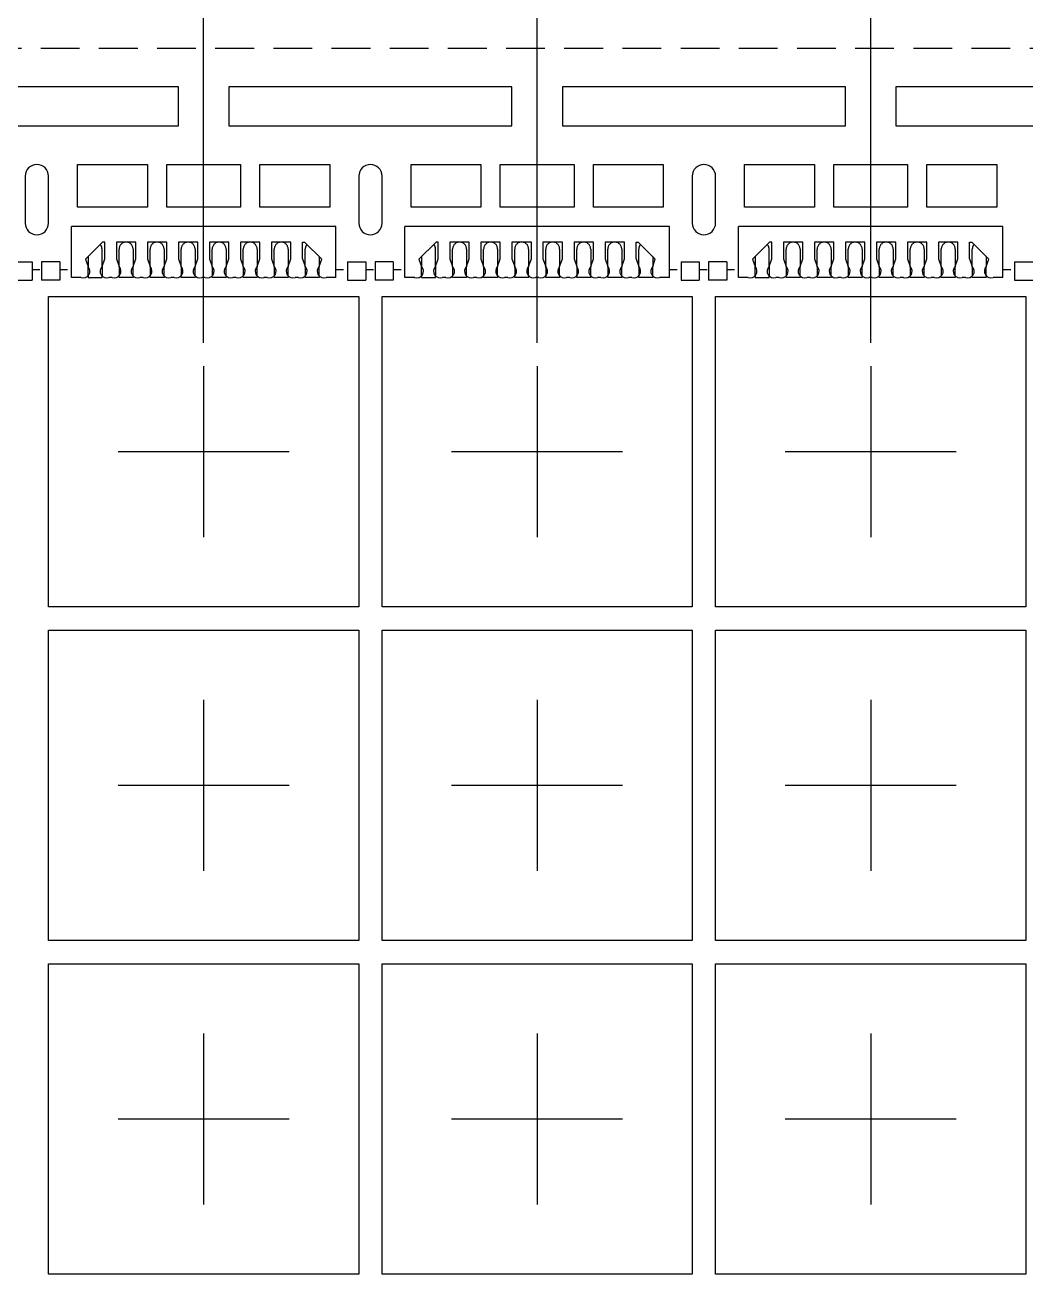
# Model space of a CAD drawing. Extents: x -140 to 1972, y -487 to -95.
# Drawn here: x 1808.44 to 1821.34, y -297.09 to -280.85 of the extents above; entities that cross this region are included whole.
import ezdxf

# ---------------------------------------------------------------- set-up
doc = ezdxf.new("R2010")
doc.units = 0
doc.header["$LTSCALE"] = 5
doc.header["$MEASUREMENT"] = 0
doc.linetypes.add('CENTER', pattern=[2, 1.25, -0.25, 0.25, -0.25])
doc.linetypes.add('HIDDEN', pattern=[0.375, 0.25, -0.125])
doc.layers.add('1', color=7, linetype='CONTINUOUS')
doc.layers.add('1D', color=4, linetype='CONTINUOUS')

msp = doc.modelspace()

# ---------------------------------------------------------------- linework, layer by layer
at = {"layer": '1', "color": 7}
for p, q in [((1812.445, -283.443, -0.029), (1809.035, -283.443, -0.029)), ((1809.035, -284.098, -0.029), (1809.035, -283.443, -0.029)), ((1812.445, -284.098, -0.029), (1812.445, -283.443, -0.029)), ((1816.745, -283.443, -0.029), (1813.335, -283.443, -0.029)), ((1813.335, -284.098, -0.029), (1813.335, -283.443, -0.029)), ((1816.745, -284.098, -0.029), (1816.745, -283.443, -0.029)), ((1821.045, -283.443, -0.029), (1817.635, -283.443, -0.029)), ((1817.635, -284.098, -0.029), (1817.635, -283.443, -0.029)), ((1821.045, -284.098, -0.029), (1821.045, -283.443, -0.029)), ((1809.465, -283.643, -0.029), (1809.437, -283.643, -0.029)), ((1809.865, -283.643, -0.029), (1809.615, -283.643, -0.029)), ((1810.265, -283.643, -0.029), (1810.015, -283.643, -0.029)), ((1810.665, -283.643, -0.029), (1810.415, -283.643, -0.029)), ((1811.065, -283.643, -0.029), (1810.815, -283.643, -0.029)), ((1811.465, -283.643, -0.029), (1811.215, -283.643, -0.029)), ((1811.865, -283.643, -0.029), (1811.615, -283.643, -0.029)), ((1812.015, -283.643, -0.029), (1812.042, -283.643, -0.029)), ((1813.765, -283.643, -0.029), (1813.737, -283.643, -0.029)), ((1814.165, -283.643, -0.029), (1813.915, -283.643, -0.029)), ((1814.565, -283.643, -0.029), (1814.315, -283.643, -0.029)), ((1814.965, -283.643, -0.029), (1814.715, -283.643, -0.029)), ((1815.365, -283.643, -0.029), (1815.115, -283.643, -0.029)), ((1815.765, -283.643, -0.029), (1815.515, -283.643, -0.029)), ((1816.165, -283.643, -0.029), (1815.915, -283.643, -0.029)), ((1816.315, -283.643, -0.029), (1816.342, -283.643, -0.029)), ((1818.065, -283.643, -0.029), (1818.037, -283.643, -0.029)), ((1818.465, -283.643, -0.029), (1818.215, -283.643, -0.029)), ((1818.865, -283.643, -0.029), (1818.615, -283.643, -0.029)), ((1819.265, -283.643, -0.029), (1819.015, -283.643, -0.029)), ((1819.665, -283.643, -0.029), (1819.415, -283.643, -0.029)), ((1820.065, -283.643, -0.029), (1819.815, -283.643, -0.029)), ((1820.465, -283.643, -0.029), (1820.215, -283.643, -0.029)), ((1820.615, -283.643, -0.029), (1820.642, -283.643, -0.029))]:
    msp.add_line(p, q, dxfattribs=at)
at = {"layer": '1'}
for p, q in [((1809.437, -283.643, -0.029), (1809.216, -283.863, -0.029)), ((1809.465, -283.858, -0.029), (1809.465, -283.643, -0.029)), ((1809.615, -283.643, -0.029), (1809.615, -283.858, -0.029)), ((1809.865, -283.858, -0.029), (1809.865, -283.643, -0.029)), ((1810.015, -283.643, -0.029), (1810.015, -283.858, -0.029)), ((1810.265, -283.858, -0.029), (1810.265, -283.643, -0.029)), ((1810.415, -283.643, -0.029), (1810.415, -283.858, -0.029)), ((1810.665, -283.858, -0.029), (1810.665, -283.643, -0.029)), ((1810.815, -283.643, -0.029), (1810.815, -283.858, -0.029)), ((1811.065, -283.858, -0.029), (1811.065, -283.643, -0.029)), ((1811.215, -283.643, -0.029), (1811.215, -283.858, -0.029)), ((1811.465, -283.858, -0.029), (1811.465, -283.643, -0.029)), ((1811.615, -283.643, -0.029), (1811.615, -283.858, -0.029)), ((1811.865, -283.858, -0.029), (1811.865, -283.643, -0.029)), ((1812.015, -283.858, -0.029), (1812.015, -283.643, -0.029)), ((1812.042, -283.643, -0.029), (1812.263, -283.863, -0.029)), ((1813.737, -283.643, -0.029), (1813.516, -283.863, -0.029)), ((1813.765, -283.858, -0.029), (1813.765, -283.643, -0.029)), ((1813.915, -283.643, -0.029), (1813.915, -283.858, -0.029)), ((1814.165, -283.858, -0.029), (1814.165, -283.643, -0.029)), ((1814.315, -283.643, -0.029), (1814.315, -283.858, -0.029)), ((1814.565, -283.858, -0.029), (1814.565, -283.643, -0.029)), ((1814.715, -283.643, -0.029), (1814.715, -283.858, -0.029)), ((1814.965, -283.858, -0.029), (1814.965, -283.643, -0.029)), ((1815.115, -283.643, -0.029), (1815.115, -283.858, -0.029)), ((1815.365, -283.858, -0.029), (1815.365, -283.643, -0.029)), ((1815.515, -283.643, -0.029), (1815.515, -283.858, -0.029)), ((1815.765, -283.858, -0.029), (1815.765, -283.643, -0.029)), ((1815.915, -283.643, -0.029), (1815.915, -283.858, -0.029)), ((1816.165, -283.858, -0.029), (1816.165, -283.643, -0.029)), ((1816.315, -283.858, -0.029), (1816.315, -283.643, -0.029)), ((1816.342, -283.643, -0.029), (1816.563, -283.863, -0.029)), ((1818.037, -283.643, -0.029), (1817.816, -283.863, -0.029)), ((1818.065, -283.858, -0.029), (1818.065, -283.643, -0.029)), ((1818.215, -283.643, -0.029), (1818.215, -283.858, -0.029)), ((1818.465, -283.858, -0.029), (1818.465, -283.643, -0.029)), ((1818.615, -283.643, -0.029), (1818.615, -283.858, -0.029)), ((1818.865, -283.858, -0.029), (1818.865, -283.643, -0.029)), ((1819.015, -283.643, -0.029), (1819.015, -283.858, -0.029)), ((1819.265, -283.858, -0.029), (1819.265, -283.643, -0.029)), ((1819.415, -283.643, -0.029), (1819.415, -283.858, -0.029)), ((1819.665, -283.858, -0.029), (1819.665, -283.643, -0.029)), ((1819.815, -283.643, -0.029), (1819.815, -283.858, -0.029)), ((1820.065, -283.858, -0.029), (1820.065, -283.643, -0.029)), ((1820.215, -283.643, -0.029), (1820.215, -283.858, -0.029)), ((1820.465, -283.858, -0.029), (1820.465, -283.643, -0.029)), ((1820.615, -283.858, -0.029), (1820.615, -283.643, -0.029)), ((1820.642, -283.643, -0.029), (1820.863, -283.863, -0.029)), ((1808.295, -283.898, -0.029), (1808.53, -283.898, -0.029)), ((1808.53, -283.898, -0.029), (1808.53, -284.133, -0.029)), ((1808.65, -283.898, -0.029), (1808.65, -284.133, -0.029)), ((1808.885, -283.898, -0.029), (1808.65, -283.898, -0.029)), ((1808.885, -283.898, -0.029), (1808.885, -284.133, -0.029)), ((1809.216, -283.863, -0.029), (1809.25, -283.959, -0.029)), ((1809.25, -284.079, -0.029), (1809.25, -283.959, -0.029)), ((1809.43, -283.959, -0.029), (1809.465, -283.858, -0.029)), ((1809.43, -283.959, -0.029), (1809.43, -284.079, -0.029)), ((1809.615, -283.858, -0.029), (1809.65, -283.959, -0.029)), ((1809.65, -283.959, -0.029), (1809.65, -284.079, -0.029)), ((1809.83, -283.959, -0.029), (1809.865, -283.858, -0.029)), ((1809.83, -284.079, -0.029), (1809.83, -283.959, -0.029)), ((1810.015, -283.858, -0.029), (1810.05, -283.959, -0.029)), ((1810.05, -283.959, -0.029), (1810.05, -284.079, -0.029)), ((1810.23, -283.959, -0.029), (1810.265, -283.858, -0.029)), ((1810.23, -284.079, -0.029), (1810.23, -283.959, -0.029)), ((1810.415, -283.858, -0.029), (1810.45, -283.959, -0.029)), ((1810.45, -283.959, -0.029), (1810.45, -284.079, -0.029)), ((1810.63, -283.959, -0.029), (1810.665, -283.858, -0.029)), ((1810.63, -284.079, -0.029), (1810.63, -283.959, -0.029)), ((1810.815, -283.858, -0.029), (1810.85, -283.959, -0.029)), ((1810.85, -283.959, -0.029), (1810.85, -284.079, -0.029)), ((1811.03, -283.959, -0.029), (1811.065, -283.858, -0.029)), ((1811.03, -284.079, -0.029), (1811.03, -283.959, -0.029)), ((1811.215, -283.858, -0.029), (1811.25, -283.959, -0.029)), ((1811.25, -283.959, -0.029), (1811.25, -284.079, -0.029)), ((1811.43, -283.959, -0.029), (1811.465, -283.858, -0.029)), ((1811.43, -284.079, -0.029), (1811.43, -283.959, -0.029)), ((1811.615, -283.858, -0.029), (1811.65, -283.959, -0.029)), ((1811.65, -283.959, -0.029), (1811.65, -284.079, -0.029)), ((1811.83, -283.959, -0.029), (1811.865, -283.858, -0.029)), ((1811.83, -284.079, -0.029), (1811.83, -283.959, -0.029)), ((1812.015, -283.858, -0.029), (1812.05, -283.959, -0.029)), ((1812.05, -283.959, -0.029), (1812.05, -284.079, -0.029)), ((1812.23, -283.959, -0.029), (1812.263, -283.863, -0.029)), ((1812.23, -284.079, -0.029), (1812.23, -283.959, -0.029)), ((1812.595, -283.898, -0.029), (1812.595, -284.133, -0.029)), ((1812.595, -283.898, -0.029), (1812.83, -283.898, -0.029)), ((1812.83, -283.898, -0.029), (1812.83, -284.133, -0.029)), ((1812.95, -283.898, -0.029), (1812.95, -284.133, -0.029)), ((1813.185, -283.898, -0.029), (1812.95, -283.898, -0.029)), ((1813.185, -283.898, -0.029), (1813.185, -284.133, -0.029)), ((1813.516, -283.863, -0.029), (1813.55, -283.959, -0.029)), ((1813.55, -284.079, -0.029), (1813.55, -283.959, -0.029)), ((1813.73, -283.959, -0.029), (1813.765, -283.858, -0.029)), ((1813.73, -283.959, -0.029), (1813.73, -284.079, -0.029)), ((1813.915, -283.858, -0.029), (1813.95, -283.959, -0.029)), ((1813.95, -283.959, -0.029), (1813.95, -284.079, -0.029)), ((1814.13, -283.959, -0.029), (1814.165, -283.858, -0.029)), ((1814.13, -284.079, -0.029), (1814.13, -283.959, -0.029)), ((1814.315, -283.858, -0.029), (1814.35, -283.959, -0.029)), ((1814.35, -283.959, -0.029), (1814.35, -284.079, -0.029)), ((1814.53, -283.959, -0.029), (1814.565, -283.858, -0.029)), ((1814.53, -284.079, -0.029), (1814.53, -283.959, -0.029)), ((1814.715, -283.858, -0.029), (1814.75, -283.959, -0.029)), ((1814.75, -283.959, -0.029), (1814.75, -284.079, -0.029)), ((1814.93, -283.959, -0.029), (1814.965, -283.858, -0.029)), ((1814.93, -284.079, -0.029), (1814.93, -283.959, -0.029)), ((1815.115, -283.858, -0.029), (1815.15, -283.959, -0.029)), ((1815.15, -283.959, -0.029), (1815.15, -284.079, -0.029)), ((1815.33, -283.959, -0.029), (1815.365, -283.858, -0.029)), ((1815.33, -284.079, -0.029), (1815.33, -283.959, -0.029)), ((1815.515, -283.858, -0.029), (1815.55, -283.959, -0.029)), ((1815.55, -283.959, -0.029), (1815.55, -284.079, -0.029)), ((1815.73, -283.959, -0.029), (1815.765, -283.858, -0.029)), ((1815.73, -284.079, -0.029), (1815.73, -283.959, -0.029)), ((1815.915, -283.858, -0.029), (1815.95, -283.959, -0.029)), ((1815.95, -283.959, -0.029), (1815.95, -284.079, -0.029)), ((1816.13, -283.959, -0.029), (1816.165, -283.858, -0.029)), ((1816.13, -284.079, -0.029), (1816.13, -283.959, -0.029)), ((1816.315, -283.858, -0.029), (1816.35, -283.959, -0.029)), ((1816.35, -283.959, -0.029), (1816.35, -284.079, -0.029)), ((1816.53, -283.959, -0.029), (1816.563, -283.863, -0.029)), ((1816.53, -284.079, -0.029), (1816.53, -283.959, -0.029)), ((1816.895, -283.898, -0.029), (1816.895, -284.133, -0.029)), ((1816.895, -283.898, -0.029), (1817.13, -283.898, -0.029)), ((1817.13, -283.898, -0.029), (1817.13, -284.133, -0.029)), ((1817.25, -283.898, -0.029), (1817.25, -284.133, -0.029)), ((1817.485, -283.898, -0.029), (1817.25, -283.898, -0.029)), ((1817.485, -283.898, -0.029), (1817.485, -284.133, -0.029)), ((1817.816, -283.863, -0.029), (1817.85, -283.959, -0.029)), ((1817.85, -284.079, -0.029), (1817.85, -283.959, -0.029)), ((1818.03, -283.959, -0.029), (1818.065, -283.858, -0.029)), ((1818.03, -283.959, -0.029), (1818.03, -284.079, -0.029)), ((1818.215, -283.858, -0.029), (1818.25, -283.959, -0.029)), ((1818.25, -283.959, -0.029), (1818.25, -284.079, -0.029)), ((1818.43, -283.959, -0.029), (1818.465, -283.858, -0.029)), ((1818.43, -284.079, -0.029), (1818.43, -283.959, -0.029)), ((1818.615, -283.858, -0.029), (1818.65, -283.959, -0.029)), ((1818.65, -283.959, -0.029), (1818.65, -284.079, -0.029)), ((1818.83, -283.959, -0.029), (1818.865, -283.858, -0.029)), ((1818.83, -284.079, -0.029), (1818.83, -283.959, -0.029)), ((1819.015, -283.858, -0.029), (1819.05, -283.959, -0.029)), ((1819.05, -283.959, -0.029), (1819.05, -284.079, -0.029)), ((1819.23, -283.959, -0.029), (1819.265, -283.858, -0.029)), ((1819.23, -284.079, -0.029), (1819.23, -283.959, -0.029)), ((1819.415, -283.858, -0.029), (1819.45, -283.959, -0.029)), ((1819.45, -283.959, -0.029), (1819.45, -284.079, -0.029)), ((1819.63, -283.959, -0.029), (1819.665, -283.858, -0.029)), ((1819.63, -284.079, -0.029), (1819.63, -283.959, -0.029)), ((1819.815, -283.858, -0.029), (1819.85, -283.959, -0.029)), ((1819.85, -283.959, -0.029), (1819.85, -284.079, -0.029)), ((1820.03, -283.959, -0.029), (1820.065, -283.858, -0.029)), ((1820.03, -284.079, -0.029), (1820.03, -283.959, -0.029)), ((1820.215, -283.858, -0.029), (1820.25, -283.959, -0.029)), ((1820.25, -283.959, -0.029), (1820.25, -284.079, -0.029)), ((1820.43, -283.959, -0.029), (1820.465, -283.858, -0.029)), ((1820.43, -284.079, -0.029), (1820.43, -283.959, -0.029)), ((1820.615, -283.858, -0.029), (1820.65, -283.959, -0.029)), ((1820.65, -283.959, -0.029), (1820.65, -284.079, -0.029)), ((1820.83, -283.959, -0.029), (1820.863, -283.863, -0.029)), ((1820.83, -284.079, -0.029), (1820.83, -283.959, -0.029)), ((1821.195, -283.898, -0.029), (1821.195, -284.133, -0.029)), ((1821.195, -283.898, -0.029), (1821.43, -283.898, -0.029)), ((1809.161, -284.098, -0.029), (1809.035, -284.098, -0.029)), ((1809.561, -284.098, -0.029), (1809.518, -284.098, -0.029)), ((1809.961, -284.098, -0.029), (1809.918, -284.098, -0.029)), ((1810.361, -284.098, -0.029), (1810.318, -284.098, -0.029)), ((1810.761, -284.098, -0.029), (1810.718, -284.098, -0.029)), ((1811.161, -284.098, -0.029), (1811.118, -284.098, -0.029)), ((1811.561, -284.098, -0.029), (1811.518, -284.098, -0.029)), ((1811.961, -284.098, -0.029), (1811.918, -284.098, -0.029)), ((1812.445, -284.098, -0.029), (1812.318, -284.098, -0.029)), ((1813.461, -284.098, -0.029), (1813.335, -284.098, -0.029)), ((1813.861, -284.098, -0.029), (1813.818, -284.098, -0.029)), ((1814.261, -284.098, -0.029), (1814.218, -284.098, -0.029)), ((1814.661, -284.098, -0.029), (1814.618, -284.098, -0.029)), ((1815.061, -284.098, -0.029), (1815.018, -284.098, -0.029)), ((1815.461, -284.098, -0.029), (1815.418, -284.098, -0.029)), ((1815.861, -284.098, -0.029), (1815.818, -284.098, -0.029)), ((1816.261, -284.098, -0.029), (1816.218, -284.098, -0.029)), ((1816.745, -284.098, -0.029), (1816.618, -284.098, -0.029)), ((1817.761, -284.098, -0.029), (1817.635, -284.098, -0.029)), ((1818.161, -284.098, -0.029), (1818.118, -284.098, -0.029)), ((1818.561, -284.098, -0.029), (1818.518, -284.098, -0.029)), ((1818.961, -284.098, -0.029), (1818.918, -284.098, -0.029)), ((1819.361, -284.098, -0.029), (1819.318, -284.098, -0.029)), ((1819.761, -284.098, -0.029), (1819.718, -284.098, -0.029)), ((1820.161, -284.098, -0.029), (1820.118, -284.098, -0.029)), ((1820.561, -284.098, -0.029), (1820.518, -284.098, -0.029)), ((1821.045, -284.098, -0.029), (1820.918, -284.098, -0.029)), ((1808.295, -284.133, -0.029), (1808.53, -284.133, -0.029)), ((1808.885, -284.133, -0.029), (1808.65, -284.133, -0.029)), ((1812.595, -284.133, -0.029), (1812.83, -284.133, -0.029)), ((1813.185, -284.133, -0.029), (1812.95, -284.133, -0.029)), ((1816.895, -284.133, -0.029), (1817.13, -284.133, -0.029)), ((1817.485, -284.133, -0.029), (1817.25, -284.133, -0.029)), ((1821.195, -284.133, -0.029), (1821.43, -284.133, -0.029))]:
    msp.add_line(p, q, dxfattribs=at)
at = {"layer": '1', "ltscale": 10, "elevation": -0.029}
for points in [[(1806.765, -282.143), (1810.415, -282.143), (1810.415, -281.643), (1806.765, -281.643)], [(1811.065, -282.143), (1814.715, -282.143), (1814.715, -281.643), (1811.065, -281.643)], [(1815.365, -282.143), (1819.015, -282.143), (1819.015, -281.643), (1815.365, -281.643)], [(1819.665, -282.143), (1823.315, -282.143), (1823.315, -281.643), (1819.665, -281.643)], [(1809.115, -283.193), (1809.115, -282.643), (1810.015, -282.643), (1810.015, -283.193)], [(1810.265, -283.193), (1810.265, -282.643), (1811.215, -282.643), (1811.215, -283.193)], [(1811.465, -283.193), (1811.465, -282.643), (1812.365, -282.643), (1812.365, -283.193)], [(1813.415, -283.193), (1813.415, -282.643), (1814.315, -282.643), (1814.315, -283.193)], [(1814.565, -283.193), (1814.565, -282.643), (1815.515, -282.643), (1815.515, -283.193)], [(1815.765, -283.193), (1815.765, -282.643), (1816.665, -282.643), (1816.665, -283.193)], [(1817.715, -283.193), (1817.715, -282.643), (1818.615, -282.643), (1818.615, -283.193)], [(1818.865, -283.193), (1818.865, -282.643), (1819.815, -282.643), (1819.815, -283.193)], [(1820.065, -283.193), (1820.065, -282.643), (1820.965, -282.643), (1820.965, -283.193)]]:
    msp.add_lwpolyline(points, close=True, dxfattribs=at)
for points in [[(1808.74, -283.398), (1808.74, -282.793, 1), (1808.44, -282.793), (1808.44, -283.398, 1)], [(1813.04, -283.398), (1813.04, -282.793, 1), (1812.74, -282.793), (1812.74, -283.398, 1)], [(1817.34, -283.398), (1817.34, -282.793, 1), (1817.04, -282.793), (1817.04, -283.398, 1)]]:
    msp.add_lwpolyline(points, format="xyb", close=True, dxfattribs=at)
at = {"layer": '1'}
for centre, start, end in [((1809.19, -284.019, -0.029), 249.5408, 45.2841), ((1809.489, -284.019, -0.029), 134.7159, 290.4592), ((1809.59, -284.019, -0.029), 249.5408, 45.2841), ((1809.889, -284.019, -0.029), 134.7159, 290.4592), ((1809.99, -284.019, -0.029), 249.5408, 45.2841), ((1810.289, -284.019, -0.029), 134.7159, 290.4592), ((1810.39, -284.019, -0.029), 249.5408, 45.2841), ((1810.689, -284.019, -0.029), 134.7159, 290.4592), ((1810.79, -284.019, -0.029), 249.5408, 45.2841), ((1811.089, -284.019, -0.029), 134.7159, 290.4592), ((1811.19, -284.019, -0.029), 249.5408, 45.2841), ((1811.489, -284.019, -0.029), 134.7159, 290.4592), ((1811.59, -284.019, -0.029), 249.5408, 45.2841), ((1811.889, -284.019, -0.029), 134.7159, 290.4592), ((1811.99, -284.019, -0.029), 249.5408, 45.2841), ((1812.289, -284.019, -0.029), 134.7159, 290.4592), ((1813.49, -284.019, -0.029), 249.5408, 45.2841), ((1813.789, -284.019, -0.029), 134.7159, 290.4592), ((1813.89, -284.019, -0.029), 249.5408, 45.2841), ((1814.189, -284.019, -0.029), 134.7159, 290.4592), ((1814.29, -284.019, -0.029), 249.5408, 45.2841), ((1814.589, -284.019, -0.029), 134.7159, 290.4592), ((1814.69, -284.019, -0.029), 249.5408, 45.2841), ((1814.989, -284.019, -0.029), 134.7159, 290.4592), ((1815.09, -284.019, -0.029), 249.5408, 45.2841), ((1815.389, -284.019, -0.029), 134.7159, 290.4592), ((1815.49, -284.019, -0.029), 249.5408, 45.2841), ((1815.789, -284.019, -0.029), 134.7159, 290.4592), ((1815.89, -284.019, -0.029), 249.5408, 45.2841), ((1816.189, -284.019, -0.029), 134.7159, 290.4592), ((1816.29, -284.019, -0.029), 249.5408, 45.2841), ((1816.589, -284.019, -0.029), 134.7159, 290.4592), ((1817.79, -284.019, -0.029), 249.5408, 45.2841), ((1818.089, -284.019, -0.029), 134.7159, 290.4592), ((1818.19, -284.019, -0.029), 249.5408, 45.2841), ((1818.489, -284.019, -0.029), 134.7159, 290.4592), ((1818.59, -284.019, -0.029), 249.5408, 45.2841), ((1818.889, -284.019, -0.029), 134.7159, 290.4592), ((1818.99, -284.019, -0.029), 249.5408, 45.2841), ((1819.289, -284.019, -0.029), 134.7159, 290.4592), ((1819.39, -284.019, -0.029), 249.5408, 45.2841), ((1819.689, -284.019, -0.029), 134.7159, 290.4592), ((1819.79, -284.019, -0.029), 249.5408, 45.2841), ((1820.089, -284.019, -0.029), 134.7159, 290.4592), ((1820.19, -284.019, -0.029), 249.5408, 45.2841), ((1820.489, -284.019, -0.029), 134.7159, 290.4592), ((1820.59, -284.019, -0.029), 249.5408, 45.2841), ((1820.889, -284.019, -0.029), 134.7159, 290.4592)]:
    msp.add_arc(centre, 0.0843, start, end, dxfattribs=at)
at = {"layer": '1D'}
for p, q in [((1810.74, -284.94, -0.029), (1810.74, -273.317, -0.029)), ((1815.04, -284.94, -0.029), (1815.04, -273.317, -0.029)), ((1819.34, -284.94, -0.029), (1819.34, -273.317, -0.029))]:
    msp.add_line(p, q, dxfattribs=at)
at = {"layer": '1D', "linetype": 'HIDDEN', "ltscale": 0.08}
for p, q in [((1808.53, -283.998, -0.029), (1808.65, -283.998, -0.029)), ((1808.885, -283.998, -0.029), (1809.035, -283.998, -0.029)), ((1812.445, -283.998, -0.029), (1812.595, -283.998, -0.029)), ((1812.83, -283.998, -0.029), (1812.95, -283.998, -0.029)), ((1813.185, -283.998, -0.029), (1813.335, -283.998, -0.029)), ((1816.745, -283.998, -0.029), (1816.895, -283.998, -0.029)), ((1817.13, -283.998, -0.029), (1817.25, -283.998, -0.029)), ((1817.485, -283.998, -0.029), (1817.635, -283.998, -0.029)), ((1821.045, -283.998, -0.029), (1821.195, -283.998, -0.029))]:
    msp.add_line(p, q, dxfattribs=at)
at = {"layer": '1D', "linetype": 'CENTER'}
for p, q in [((1810.74, -285.24, -0.029), (1810.74, -287.446, -0.029)), ((1815.04, -285.24, -0.029), (1815.04, -287.446, -0.029)), ((1819.34, -285.24, -0.029), (1819.34, -287.446, -0.029)), ((1809.637, -286.343, -0.029), (1811.842, -286.343, -0.029)), ((1813.937, -286.343, -0.029), (1816.142, -286.343, -0.029)), ((1818.237, -286.343, -0.029), (1820.442, -286.343, -0.029)), ((1810.74, -289.54, -0.029), (1810.74, -291.746, -0.029)), ((1815.04, -289.54, -0.029), (1815.04, -291.746, -0.029)), ((1819.34, -289.54, -0.029), (1819.34, -291.746, -0.029)), ((1809.637, -290.643, -0.029), (1811.842, -290.643, -0.029)), ((1813.937, -290.643, -0.029), (1816.142, -290.643, -0.029)), ((1818.237, -290.643, -0.029), (1820.442, -290.643, -0.029)), ((1810.74, -293.84, -0.029), (1810.74, -296.046, -0.029)), ((1815.04, -293.84, -0.029), (1815.04, -296.046, -0.029)), ((1819.34, -293.84, -0.029), (1819.34, -296.046, -0.029)), ((1809.637, -294.943, -0.029), (1811.842, -294.943, -0.029)), ((1813.937, -294.943, -0.029), (1816.142, -294.943, -0.029)), ((1818.237, -294.943, -0.029), (1820.442, -294.943, -0.029))]:
    msp.add_line(p, q, dxfattribs=at)
at = {"layer": '1D', "color": 4, "linetype": 'HIDDEN', "ltscale": 0.4, "elevation": -0.029}
msp.add_lwpolyline([(1832.94, -281.143), (1832.94, -343.143), (1775.64, -343.143), (1775.64, -281.143)], close=True, dxfattribs=at)
at = {"layer": '1D', "linetype": 'HIDDEN', "ltscale": 0.3, "elevation": -0.029}
for points in [[(1809.43, -283.959), (1809.43, -283.733, 0.184483), (1809.407, -283.673, 0.175674)], [(1809.65, -283.959), (1809.65, -283.733, -1), (1809.83, -283.733), (1809.83, -283.959)], [(1810.05, -283.959), (1810.05, -283.733, -1), (1810.23, -283.733), (1810.23, -283.959)], [(1810.45, -283.959), (1810.45, -283.733, -1), (1810.63, -283.733), (1810.63, -283.959)], [(1810.85, -283.959), (1810.85, -283.733, -1), (1811.03, -283.733), (1811.03, -283.959)], [(1811.25, -283.959), (1811.25, -283.733, -1), (1811.43, -283.733), (1811.43, -283.959)], [(1811.65, -283.959), (1811.65, -283.733, -1), (1811.83, -283.733), (1811.83, -283.959)], [(1812.05, -283.959), (1812.05, -283.733, -0.184483), (1812.072, -283.673, -0.175674)], [(1813.73, -283.959), (1813.73, -283.733, 0.184483), (1813.707, -283.673, 0.175674)], [(1813.95, -283.959), (1813.95, -283.733, -1), (1814.13, -283.733), (1814.13, -283.959)], [(1814.35, -283.959), (1814.35, -283.733, -1), (1814.53, -283.733), (1814.53, -283.959)], [(1814.75, -283.959), (1814.75, -283.733, -1), (1814.93, -283.733), (1814.93, -283.959)], [(1815.15, -283.959), (1815.15, -283.733, -1), (1815.33, -283.733), (1815.33, -283.959)], [(1815.55, -283.959), (1815.55, -283.733, -1), (1815.73, -283.733), (1815.73, -283.959)], [(1815.95, -283.959), (1815.95, -283.733, -1), (1816.13, -283.733), (1816.13, -283.959)], [(1816.35, -283.959), (1816.35, -283.733, -0.184483), (1816.372, -283.673, -0.175674)], [(1818.03, -283.959), (1818.03, -283.733, 0.184483), (1818.007, -283.673, 0.175674)], [(1818.25, -283.959), (1818.25, -283.733, -1), (1818.43, -283.733), (1818.43, -283.959)], [(1818.65, -283.959), (1818.65, -283.733, -1), (1818.83, -283.733), (1818.83, -283.959)], [(1819.05, -283.959), (1819.05, -283.733, -1), (1819.23, -283.733), (1819.23, -283.959)], [(1819.45, -283.959), (1819.45, -283.733, -1), (1819.63, -283.733), (1819.63, -283.959)], [(1819.85, -283.959), (1819.85, -283.733, -1), (1820.03, -283.733), (1820.03, -283.959)], [(1820.25, -283.959), (1820.25, -283.733, -1), (1820.43, -283.733), (1820.43, -283.959)], [(1820.65, -283.959), (1820.65, -283.733, -0.184483), (1820.672, -283.673, -0.175674)]]:
    msp.add_lwpolyline(points, format="xyb", dxfattribs=at)
for points in [[(1809.25, -283.83), (1809.25, -283.959)], [(1812.23, -283.83), (1812.23, -283.959)], [(1813.55, -283.83), (1813.55, -283.959)], [(1816.53, -283.83), (1816.53, -283.959)], [(1817.85, -283.83), (1817.85, -283.959)], [(1820.83, -283.83), (1820.83, -283.959)], [(1809.25, -284.079), (1809.25, -284.098), (1809.43, -284.098), (1809.43, -284.079)], [(1809.83, -284.079), (1809.83, -284.098), (1809.65, -284.098), (1809.65, -284.079)], [(1810.23, -284.079), (1810.23, -284.098), (1810.05, -284.098), (1810.05, -284.079)], [(1810.63, -284.079), (1810.63, -284.098), (1810.45, -284.098), (1810.45, -284.079)], [(1811.03, -284.079), (1811.03, -284.098), (1810.85, -284.098), (1810.85, -284.079)], [(1811.43, -284.079), (1811.43, -284.098), (1811.25, -284.098), (1811.25, -284.079)], [(1811.83, -284.079), (1811.83, -284.098), (1811.65, -284.098), (1811.65, -284.079)], [(1812.23, -284.079), (1812.23, -284.098), (1812.05, -284.098), (1812.05, -284.079)], [(1813.55, -284.079), (1813.55, -284.098), (1813.73, -284.098), (1813.73, -284.079)], [(1814.13, -284.079), (1814.13, -284.098), (1813.95, -284.098), (1813.95, -284.079)], [(1814.53, -284.079), (1814.53, -284.098), (1814.35, -284.098), (1814.35, -284.079)], [(1814.93, -284.079), (1814.93, -284.098), (1814.75, -284.098), (1814.75, -284.079)], [(1815.33, -284.079), (1815.33, -284.098), (1815.15, -284.098), (1815.15, -284.079)], [(1815.73, -284.079), (1815.73, -284.098), (1815.55, -284.098), (1815.55, -284.079)], [(1816.13, -284.079), (1816.13, -284.098), (1815.95, -284.098), (1815.95, -284.079)], [(1816.53, -284.079), (1816.53, -284.098), (1816.35, -284.098), (1816.35, -284.079)], [(1817.85, -284.079), (1817.85, -284.098), (1818.03, -284.098), (1818.03, -284.079)], [(1818.43, -284.079), (1818.43, -284.098), (1818.25, -284.098), (1818.25, -284.079)], [(1818.83, -284.079), (1818.83, -284.098), (1818.65, -284.098), (1818.65, -284.079)], [(1819.23, -284.079), (1819.23, -284.098), (1819.05, -284.098), (1819.05, -284.079)], [(1819.63, -284.079), (1819.63, -284.098), (1819.45, -284.098), (1819.45, -284.079)], [(1820.03, -284.079), (1820.03, -284.098), (1819.85, -284.098), (1819.85, -284.079)], [(1820.43, -284.079), (1820.43, -284.098), (1820.25, -284.098), (1820.25, -284.079)], [(1820.83, -284.079), (1820.83, -284.098), (1820.65, -284.098), (1820.65, -284.079)]]:
    msp.add_lwpolyline(points, dxfattribs=at)
at = {"layer": '1D', "color": 2, "linetype": 'CENTER', "ltscale": 0.8, "elevation": -0.029}
for points in [[(1812.74, -284.343), (1812.74, -288.343), (1808.74, -288.343), (1808.74, -284.343)], [(1817.04, -284.343), (1817.04, -288.343), (1813.04, -288.343), (1813.04, -284.343)], [(1821.34, -284.343), (1821.34, -288.343), (1817.34, -288.343), (1817.34, -284.343)], [(1812.74, -288.643), (1812.74, -292.643), (1808.74, -292.643), (1808.74, -288.643)], [(1817.04, -288.643), (1817.04, -292.643), (1813.04, -292.643), (1813.04, -288.643)], [(1821.34, -288.643), (1821.34, -292.643), (1817.34, -292.643), (1817.34, -288.643)], [(1812.74, -292.943), (1812.74, -296.943), (1808.74, -296.943), (1808.74, -292.943)], [(1817.04, -292.943), (1817.04, -296.943), (1813.04, -296.943), (1813.04, -292.943)], [(1821.34, -292.943), (1821.34, -296.943), (1817.34, -296.943), (1817.34, -292.943)]]:
    msp.add_lwpolyline(points, close=True, dxfattribs=at)

doc.saveas('drawing.dxf')
